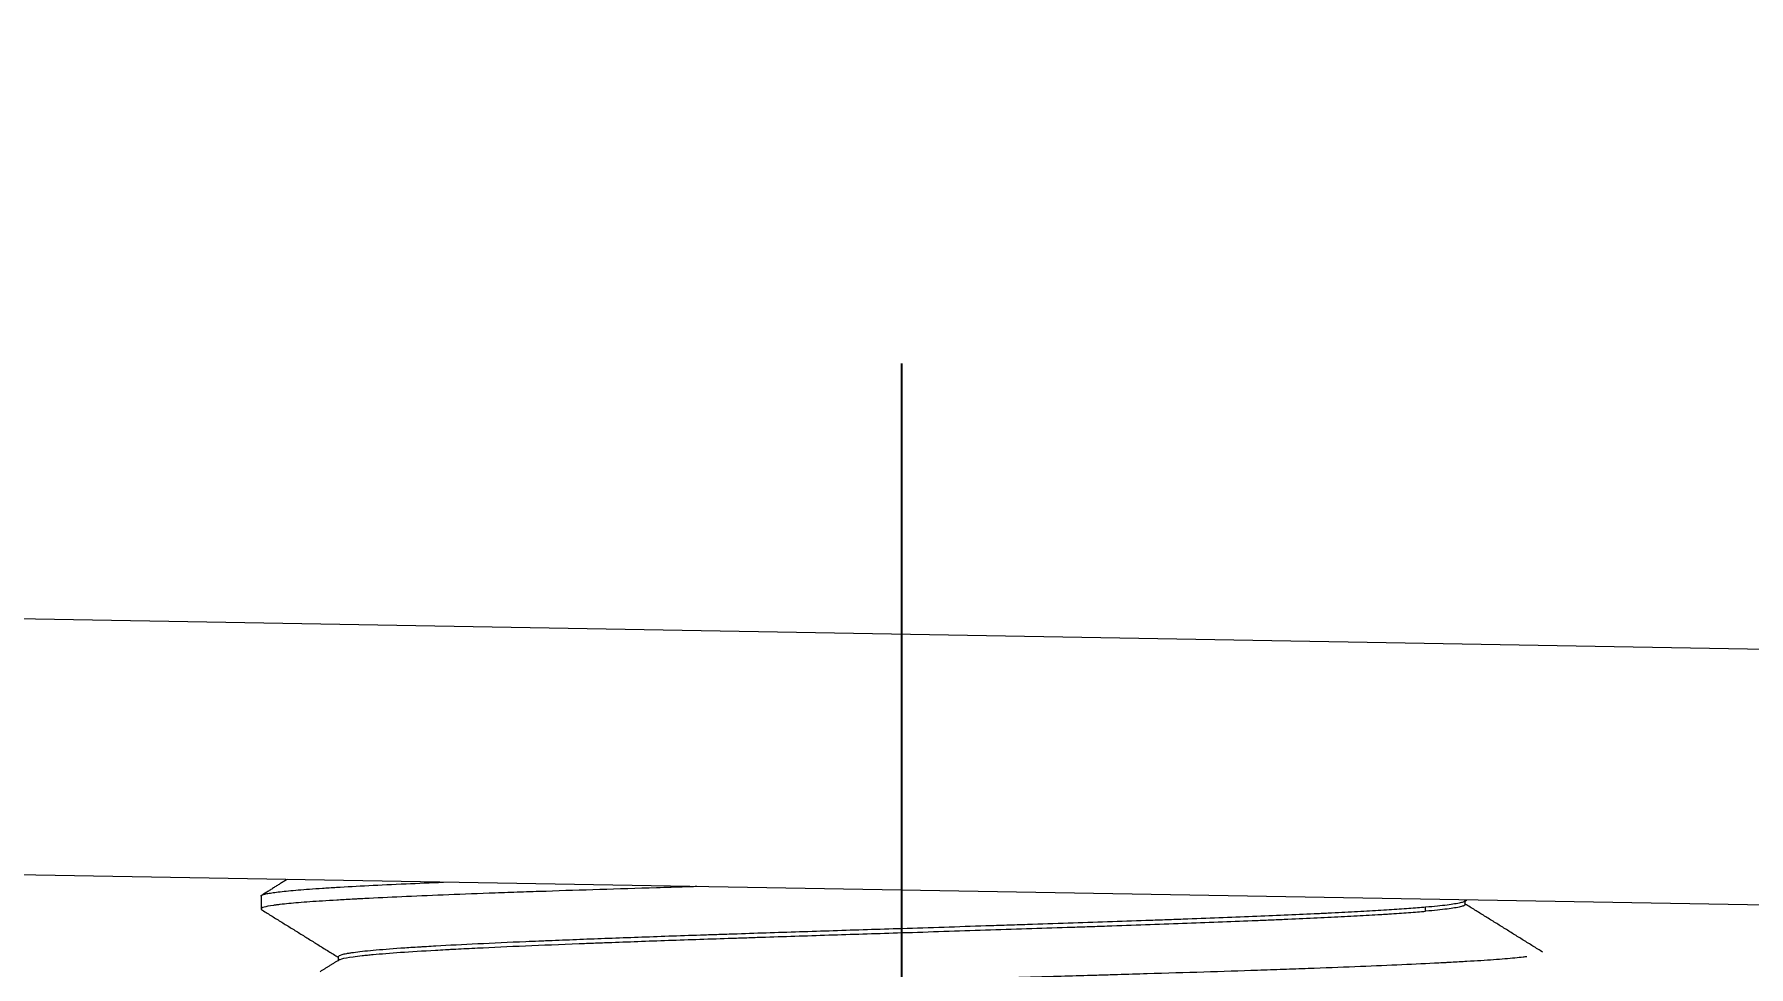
# Model space of a CAD drawing. Header units: millimetres. Extents: x 14183 to 14777, y -4239 to -3399.
# Drawn here: x 14662.99 to 14669.68, y -3939 to -3935.37 of the extents above; entities that cross this region are included whole.
import ezdxf

# ---------------------------------------------------------------- set-up
doc = ezdxf.new("R2010")
doc.units = ezdxf.units.MM
doc.header["$LTSCALE"] = 0.1
doc.linetypes.add('CENTER2', pattern=[28.575, 19.05, -3.175, 3.175, -3.175])
doc.linetypes.add('HIDDENX2', pattern=[19.05, 12.7, -6.35])
doc.layers.get('0').update_dxf_attribs({"lineweight": 15})
doc.layers.add('DIM', color=3, linetype='Continuous', lineweight=9)
doc.layers.add('HIDDEN', color=8, linetype='HIDDENX2')
doc.styles.add('ARIAL', font='arial.ttf')
doc.dimstyles.new('사본 ISO-25', dxfattribs={"dimtxt": 4, "dimasz": 3.5, "dimexe": 0.5, "dimexo": 0.625, "dimgap": 1.5, "dimtad": 1, "dimtih": 1, "dimtoh": 1, "dimdec": 1, "dimlfac": 4, "dimdsep": 46, "dimtxsty": 'ARIAL', "dimcen": 0, "dimclrd": 3, "dimclre": 3, "dimclrt": 3, "dimadec": 1, "dimazin": 0, "dimtfac": 1, "dimtdec": 1, "dimtmove": 0, "dimatfit": 3, "dimfxl": 1.25, "dimtfill": 1, "dimarcsym": 0})

# ---------------------------------------------------------------- blocks, each defined once
blk = doc.blocks.new('*D92')
at = {"layer": 'Defpoints', "color": 0, "transparency": 16777216}
for p in [(14635.0957, -3936.6247), (14681.7165, -3968.0397), (14681.7165, -3979.6624)]:
    blk.add_point(p, dxfattribs=at)
at = {"layer": 'DIM', "color": 3, "lineweight": -2, "transparency": 16777216}
for p, q in [((14635.0957, -3937.2497), (14635.0957, -3980.1624)), ((14681.7165, -3968.6647), (14681.7165, -3980.1624)), ((14638.5957, -3979.6624), (14650.3304, -3979.6624)), ((14678.2165, -3979.6624), (14666.4818, -3979.6624))]:
    blk.add_line(p, q, dxfattribs=at)
at = {"layer": 'DIM', "color": 3, "transparency": 16777216}
for points in [[(14638.5957, -3979.0791), (14638.5957, -3980.2458), (14635.0957, -3979.6624)], [(14678.2165, -3979.0791), (14678.2165, -3980.2458), (14681.7165, -3979.6624)]]:
    blk.add_solid(points, dxfattribs=at)
at = {"layer": 'DIM', "color": 3, "transparency": 16777216, "insert": (14658.4061, -3979.6624), "char_height": 4, "attachment_point": 5, "style": 'ARIAL', "bg_fill": 3, "box_fill_scale": 1.1, "bg_fill_color": 256, "bg_fill_true_color": 13158600, "bg_fill_transparency": 0}
blk.add_mtext('186.5', dxfattribs=at)

msp = doc.modelspace()

# ---------------------------------------------------------------- linework, layer by layer
at = {"linetype": 'Continuous', "lineweight": 13, "extrusion": (-1, -2.22045e-16, 0)}
msp.add_line((14649.5328, -3937.4117), (14681.7165, -3937.9735), dxfattribs=at)
msp.add_line((14649.5328, -3937.4117), (14681.7165, -3937.9735), dxfattribs=at)
at = {"linetype": 'Continuous', "lineweight": 18, "extrusion": (-1, -2.22045e-16, 0)}
for p, q in [((14681.7165, -3938.9734), (14649.5328, -3938.4116)), ((14681.7165, -3938.9734), (14649.5328, -3938.4116)), ((14663.871, -3938.7285), (14663.871, -3938.7787)), ((14666.371, -3938.7055), (14666.371, -3938.8558)), ((14668.5694, -3938.7614), (14668.5694, -3938.7459)), ((14664.1725, -3938.9657), (14664.1725, -3938.9813))]:
    msp.add_line(p, q, dxfattribs=at)
at = {"linetype": 'Continuous', "lineweight": 18}
for points, knots in [([(14663.871, -3938.7285), (14663.871, -3938.7262), (14663.8749, -3938.724), (14663.8838, -3938.7214), (14663.8849, -3938.7211), (14663.8872, -3938.7205), (14663.8884, -3938.7203), (14663.8921, -3938.7194), (14663.9004, -3938.7177), (14663.9109, -3938.716), (14663.9348, -3938.7125), (14663.9546, -3938.7102), (14664.0018, -3938.7056), (14664.0292, -3938.7034), (14664.0761, -3938.7), (14664.0927, -3938.6988), (14664.119, -3938.6971), (14664.1281, -3938.6965), (14664.1466, -3938.6954), (14664.1561, -3938.6948), (14664.2044, -3938.6919), (14664.2464, -3938.6896), (14664.3369, -3938.685), (14664.3853, -3938.6828), (14664.4831, -3938.6785), (14664.5318, -3938.6764), (14664.5831, -3938.6744)], [0, 0, 0, 0, 0.125213, 0.125213, 0.141079, 0.141079, 0.156945, 0.156945, 0.188677, 0.252141, 0.252141, 0.379069, 0.379069, 0.505997, 0.505997, 0.569461, 0.569461, 0.601192, 0.601192, 0.632924, 0.632924, 0.759852, 0.759852, 0.88678, 0.88678, 1, 1, 1, 1]), ([(14665.5715, -3938.6916), (14665.567, -3938.6917), (14665.5625, -3938.6919), (14665.5483, -3938.6923), (14665.5385, -3938.6926), (14665.49, -3938.694), (14665.4517, -3938.6952), (14665.3381, -3938.6986), (14665.1907, -3938.7031), (14665.0509, -3938.7077), (14664.949, -3938.7112), (14664.9155, -3938.7123), (14664.8661, -3938.714), (14664.8497, -3938.7146), (14664.8172, -3938.7157), (14664.8011, -3938.7163), (14664.7214, -3938.7192), (14664.6608, -3938.7215), (14664.5455, -3938.726), (14664.4908, -3938.7283), (14664.3874, -3938.7329), (14664.3387, -3938.7352), (14664.2816, -3938.7381), (14664.2703, -3938.7386), (14664.2538, -3938.7395), (14664.2483, -3938.7398), (14664.2375, -3938.7403), (14664.2107, -3938.7418), (14664.1854, -3938.7432), (14664.1276, -3938.7466), (14664.0927, -3938.7489), (14664.0304, -3938.7535), (14664.0029, -3938.7558), (14663.9672, -3938.7592), (14663.9562, -3938.7604), (14663.9412, -3938.7621), (14663.9364, -3938.7627), (14663.9274, -3938.7638), (14663.9231, -3938.7644), (14663.903, -3938.7673), (14663.891, -3938.7695), (14663.875, -3938.7741), (14663.871, -3938.7764), (14663.8709, -3938.7798), (14663.8718, -3938.7809), (14663.8737, -3938.782)], [0, 0, 0, 0, 0.004368, 0.004368, 0.013863, 0.013863, 0.051844, 0.051844, 0.127806, 0.203768, 0.203768, 0.241749, 0.241749, 0.260739, 0.260739, 0.279729, 0.279729, 0.355691, 0.355691, 0.431653, 0.431653, 0.507615, 0.507615, 0.526605, 0.526605, 0.536101, 0.536101, 0.545596, 0.583577, 0.583577, 0.659539, 0.659539, 0.735501, 0.735501, 0.773481, 0.773481, 0.792472, 0.792472, 0.811462, 0.811462, 0.887424, 0.887424, 0.963386, 0.963386, 1, 1, 1, 1]), ([(14668.415, -3938.7722), (14668.3947, -3938.774), (14668.3505, -3938.7775), (14668.2738, -3938.7827), (14668.2157, -3938.7861), (14668.1542, -3938.7896), (14668.1217, -3938.7914), (14668.0703, -3938.794), (14668.0528, -3938.7948), (14668.0257, -3938.7961), (14668.0166, -3938.7966), (14667.9983, -3938.7974), (14667.952, -3938.7996), (14667.8649, -3938.8035), (14667.7824, -3938.807), (14667.6973, -3938.8105), (14667.6534, -3938.8122), (14667.5632, -3938.8157), (14667.5168, -3938.8174), (14667.4571, -3938.8196), (14667.4451, -3938.82), (14667.421, -3938.8209), (14667.3848, -3938.8222), (14667.3481, -3938.8235), (14667.2743, -3938.8261), (14667.2243, -3938.8279), (14667.1231, -3938.8314), (14667.0718, -3938.8331), (14666.9678, -3938.8366), (14666.9151, -3938.8383), (14666.835, -3938.8409), (14666.8081, -3938.8418), (14666.7675, -3938.8431), (14666.7539, -3938.8435), (14666.7268, -3938.8444), (14666.6588, -3938.8466), (14666.536, -3938.8505), (14666.4261, -3938.854), (14666.371, -3938.8558)], [0, 0, 0, 0, 0.0625, 0.125, 0.1875, 0.1875, 0.25, 0.25, 0.28125, 0.28125, 0.296875, 0.296875, 0.3125, 0.375, 0.4375, 0.4375, 0.5, 0.5, 0.5625, 0.5625, 0.578125, 0.578125, 0.59375, 0.625, 0.625, 0.6875, 0.6875, 0.75, 0.75, 0.8125, 0.8125, 0.84375, 0.84375, 0.859375, 0.859375, 0.875, 0.9375, 1, 1, 1, 1]), ([(14666.371, -3938.8713), (14666.4261, -3938.8697), (14666.4809, -3938.8678), (14666.5898, -3938.8642), (14666.698, -3938.8607), (14666.8583, -3938.8555), (14666.9638, -3938.8521), (14667.0424, -3938.8495), (14667.0685, -3938.8487), (14667.1076, -3938.8474), (14667.1205, -3938.8469), (14667.1463, -3938.8461), (14667.2105, -3938.8439), (14667.3232, -3938.84), (14667.4675, -3938.8349), (14667.5598, -3938.8314), (14667.6502, -3938.8279), (14667.6943, -3938.8261), (14667.7483, -3938.8239), (14667.759, -3938.8235), (14667.7802, -3938.8226), (14667.8118, -3938.8213), (14667.8424, -3938.82), (14667.9026, -3938.8174), (14667.9798, -3938.8139), (14668.0866, -3938.8088), (14668.1518, -3938.8053), (14668.1983, -3938.8026), (14668.2134, -3938.8018), (14668.2355, -3938.8005), (14668.2428, -3938.8), (14668.2571, -3938.7991), (14668.2923, -3938.797), (14668.3504, -3938.793), (14668.3947, -3938.7895), (14668.415, -3938.7878)], [0, 0, 0, 0, 0.0625, 0.0625, 0.125, 0.1875, 0.25, 0.25, 0.28125, 0.28125, 0.296875, 0.296875, 0.3125, 0.375, 0.4375, 0.5, 0.5, 0.5625, 0.5625, 0.578125, 0.578125, 0.59375, 0.625, 0.625, 0.6875, 0.75, 0.8125, 0.8125, 0.84375, 0.84375, 0.859375, 0.859375, 0.875, 0.9375, 1, 1, 1, 1]), ([(14668.5662, -3938.7496), (14668.5655, -3938.75), (14668.5647, -3938.7504), (14668.5622, -3938.7516), (14668.5602, -3938.7523), (14668.5557, -3938.7537), (14668.553, -3938.7544), (14668.5381, -3938.758), (14668.5209, -3938.7608), (14668.4759, -3938.7665), (14668.4481, -3938.7694), (14668.415, -3938.7722)], [0, 0, 0, 0, 0.055355, 0.055355, 0.14982, 0.14982, 0.244284, 0.244284, 0.622142, 0.622142, 1, 1, 1, 1]), ([(14668.5664, -3938.7577), (14668.5688, -3938.7592), (14668.5698, -3938.7607), (14668.5688, -3938.7636), (14668.567, -3938.765), (14668.5622, -3938.7671), (14668.5602, -3938.7678), (14668.5557, -3938.7693), (14668.553, -3938.77), (14668.5381, -3938.7736), (14668.5209, -3938.7764), (14668.4759, -3938.782), (14668.4481, -3938.7849), (14668.415, -3938.7878)], [0, 0, 0, 0, 0.147183, 0.147183, 0.289319, 0.289319, 0.360387, 0.360387, 0.431456, 0.431456, 0.715728, 0.715728, 1, 1, 1, 1]), ([(14666.371, -3938.8558), (14666.2809, -3938.8587), (14666.1919, -3938.8615), (14666.0155, -3938.8671), (14665.9282, -3938.8699), (14665.7987, -3938.8742), (14665.7557, -3938.8756), (14665.6916, -3938.8778), (14665.6703, -3938.8785), (14665.6384, -3938.8796), (14665.6278, -3938.8799), (14665.6067, -3938.8806), (14665.5962, -3938.881), (14665.502, -3938.8842), (14665.421, -3938.887), (14665.2641, -3938.8927), (14665.1883, -3938.8955), (14665.0784, -3938.8998), (14665.0425, -3938.9012), (14664.9984, -3938.903), (14664.9896, -3938.9033), (14664.9722, -3938.904), (14664.9463, -3938.9051), (14664.921, -3938.9062), (14664.8378, -3938.9097), (14664.7753, -3938.9125), (14664.6584, -3938.9182), (14664.604, -3938.921), (14664.541, -3938.9246), (14664.5287, -3938.9253), (14664.5106, -3938.9264), (14664.5046, -3938.9267), (14664.4928, -3938.9274), (14664.4638, -3938.9292), (14664.4367, -3938.931), (14664.3756, -3938.9352), (14664.3398, -3938.9381), (14664.2782, -3938.9438), (14664.2524, -3938.9466), (14664.2291, -3938.9498), (14664.2266, -3938.9501), (14664.2217, -3938.9508), (14664.2147, -3938.9519), (14664.2085, -3938.953), (14664.1971, -3938.9551), (14664.1908, -3938.9565), (14664.1769, -3938.9606), (14664.1725, -3938.9632), (14664.1725, -3938.9658)], [0, 0, 0, 0, 0.077416, 0.077416, 0.154832, 0.154832, 0.19354, 0.19354, 0.212894, 0.212894, 0.222571, 0.222571, 0.232248, 0.232248, 0.309664, 0.309664, 0.387079, 0.387079, 0.425787, 0.425787, 0.435464, 0.435464, 0.445141, 0.464495, 0.464495, 0.541911, 0.541911, 0.619327, 0.619327, 0.638681, 0.638681, 0.648358, 0.648358, 0.658035, 0.696743, 0.696743, 0.774159, 0.774159, 0.851575, 0.851575, 0.861252, 0.861252, 0.870929, 0.890283, 0.890283, 0.928991, 0.928991, 1, 1, 1, 1]), ([(14664.1725, -3938.9813), (14664.1725, -3938.9787), (14664.1769, -3938.9761), (14664.1955, -3938.9707), (14664.2105, -3938.9679), (14664.2412, -3938.9637), (14664.2527, -3938.9622), (14664.2689, -3938.9604), (14664.2722, -3938.9601), (14664.279, -3938.9594), (14664.2895, -3938.9583), (14664.3006, -3938.9572), (14664.3392, -3938.9536), (14664.375, -3938.9508), (14664.4561, -3938.9452), (14664.5015, -3938.9424), (14664.5643, -3938.9388), (14664.5772, -3938.9381), (14664.5969, -3938.937), (14664.6036, -3938.9367), (14664.6171, -3938.9359), (14664.651, -3938.9341), (14664.6865, -3938.9324), (14664.7744, -3938.9281), (14664.8368, -3938.9253), (14664.969, -3938.9197), (14665.0388, -3938.9168), (14665.1217, -3938.9136), (14665.131, -3938.9132), (14665.1496, -3938.9125), (14665.1777, -3938.9114), (14665.2061, -3938.9104), (14665.2633, -3938.9082), (14665.302, -3938.9068), (14665.4198, -3938.9026), (14665.5006, -3938.8998), (14665.6251, -3938.8955), (14665.6672, -3938.8941), (14665.7311, -3938.892), (14665.7526, -3938.8913), (14665.7958, -3938.8898), (14665.8176, -3938.8891), (14665.9265, -3938.8855), (14666.0144, -3938.8827), (14666.1916, -3938.877), (14666.2809, -3938.8742), (14666.371, -3938.8713)], [0, 0, 0, 0, 0.070469, 0.070469, 0.14793, 0.14793, 0.18666, 0.18666, 0.196343, 0.196343, 0.206026, 0.225391, 0.225391, 0.302852, 0.302852, 0.380313, 0.380313, 0.399678, 0.399678, 0.40936, 0.40936, 0.419043, 0.457774, 0.457774, 0.535234, 0.535234, 0.612695, 0.612695, 0.622378, 0.622378, 0.632061, 0.651426, 0.651426, 0.690156, 0.690156, 0.767617, 0.767617, 0.806348, 0.806348, 0.825713, 0.825713, 0.845078, 0.845078, 0.922539, 0.922539, 1, 1, 1, 1]), ([(14666.371, -3939.0583), (14666.4122, -3939.0573), (14666.4534, -3939.0561), (14666.5352, -3939.0536), (14666.576, -3939.0524), (14666.6978, -3939.0489), (14666.7784, -3939.0466), (14666.9381, -3939.0421), (14667.0173, -3939.0399), (14667.1155, -3939.037), (14667.1448, -3939.0362), (14667.1741, -3939.0353), (14667.1936, -3939.0348), (14667.2034, -3939.0345), (14667.2519, -3939.033), (14667.2903, -3939.0319), (14667.4038, -3939.0285), (14667.5512, -3939.024), (14667.691, -3939.0194), (14667.7929, -3939.016), (14667.8264, -3939.0148), (14667.8758, -3939.0131), (14667.8922, -3939.0125), (14667.9247, -3939.0113), (14667.9408, -3939.0108), (14668.0205, -3939.0079), (14668.0811, -3939.0056), (14668.1964, -3939.001), (14668.2511, -3938.9988), (14668.3545, -3938.9942), (14668.4033, -3938.9919), (14668.4604, -3938.989), (14668.4716, -3938.9884), (14668.4882, -3938.9876), (14668.4936, -3938.9873), (14668.5044, -3938.9867), (14668.5312, -3938.9853), (14668.5565, -3938.9839), (14668.6143, -3938.9804), (14668.684, -3938.9759), (14668.739, -3938.9713), (14668.7747, -3938.9679), (14668.7857, -3938.9667), (14668.8007, -3938.965), (14668.8055, -3938.9644), (14668.81, -3938.9638), (14668.8101, -3938.9638), (14668.8101, -3938.9638)], [0, 0, 0, 0, 0.036358, 0.036358, 0.072717, 0.072717, 0.145433, 0.145433, 0.21815, 0.21815, 0.236329, 0.245419, 0.245419, 0.254508, 0.254508, 0.290867, 0.290867, 0.363583, 0.4363, 0.4363, 0.472659, 0.472659, 0.490838, 0.490838, 0.509017, 0.509017, 0.581734, 0.581734, 0.65445, 0.65445, 0.727167, 0.727167, 0.745346, 0.745346, 0.754436, 0.754436, 0.763525, 0.799884, 0.799884, 0.8726, 0.945317, 0.945317, 0.981675, 0.981675, 0.999855, 0.999855, 1, 1, 1, 1])]:
    msp.add_open_spline(points, degree=3, knots=knots, dxfattribs=at)
for points in [[(14663.9729, -3938.6636), (14663.8717, -3938.7265)], [(14663.8717, -3938.7808), (14664.1725, -3938.9675)], [(14668.5644, -3938.7507), (14668.5753, -3938.744)], [(14668.8716, -3938.9472), (14668.5694, -3938.7596)], [(14664.1776, -3938.9762), (14664.1011, -3939.0238)]]:
    msp.add_open_spline(points, degree=1, dxfattribs=at)
at = {"linetype": 'Continuous', "lineweight": 13}
msp.add_open_spline([(14668.415, -3938.7876), (14668.415, -3938.7826), (14668.415, -3938.7775), (14668.415, -3938.7725)], degree=3, dxfattribs=at)
at = {"layer": 'HIDDEN', "color": 1, "linetype": 'CENTER2', "ltscale": 7}
msp.add_line((14666.3709, -3969.9881), (14666.3709, -3935.3657), dxfattribs=at)

# ---------------------------------------------------------------- next in the draw order: dimensions: what is measured, and where the dimension line sits
at = {"layer": 'DIM'}
dim = msp.add_linear_dim(base=(14681.7165, -3979.6624), p1=(14635.0957, -3936.6247), p2=(14681.7165, -3968.0397), dimstyle='사본 ISO-25', override={"dimtad": 0}, dxfattribs=at)
dim.commit()
dim.dimension.update_dxf_attribs({"geometry": '*D92', "text_midpoint": (14658.4061, -3979.6624)})

doc.saveas('drawing.dxf')
